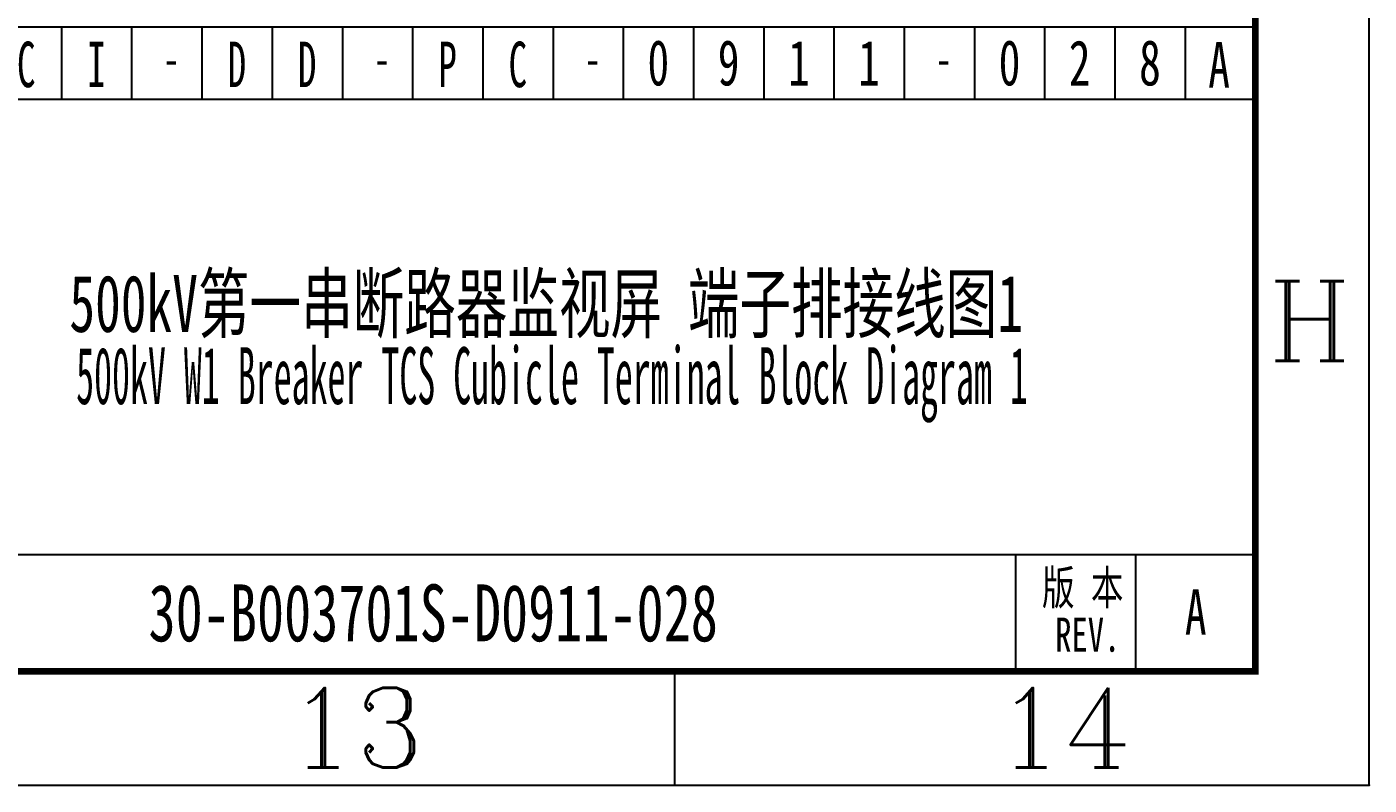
# Model space of a CAD drawing. Header units: millimetres. Extents: x 0 to 841, y 0 to 594.
# Drawn here: x 723.1 to 841, y 0 to 66.6 of the extents above; entities that cross this region are included whole.
import ezdxf
from ezdxf.enums import TextEntityAlignment as Align

# ---------------------------------------------------------------- set-up
doc = ezdxf.new("R2010")
doc.units = ezdxf.units.MM
doc.layers.add('GPDRAW', color=1, linetype='Continuous')
doc.layers.add('sign', color=7, linetype='Continuous')
doc.styles.add('ECL', font='', dxfattribs={"width": 0.7, "height": 3})
doc.styles.add('LXL', font='', dxfattribs={"width": 0.7, "height": 3})
doc.styles.add('ROMANC', font='romanc')
doc.styles.get('ECL').set_extended_font_data('FangSong_GB2312')
doc.styles.get('LXL').set_extended_font_data('仿宋_GB2312')

# ---------------------------------------------------------------- blocks, each defined once
blk = doc.blocks.new('*U25')
at = {"layer": 'GPDRAW', "color": 0, "style": 'LXL', "width": 0.6}
for s, p in [('C', (77.07, 3.06)), ('I', (83.24, 3.06)), ('D', (95.57, 3.06)), ('D', (101.74, 3.06))]:
    blk.add_text(s, height=4, dxfattribs=at).set_placement(p, align=Align.MIDDLE)
at = {"layer": 'GPDRAW', "color": 5, "style": 'LXL', "width": 0.6}
for s, p in [('P', (114.07, 3.06)), ('C', (120.24, 3.06))]:
    blk.add_text(s, height=4, dxfattribs=at).set_placement(p, align=Align.MIDDLE)
at = {"layer": 'GPDRAW', "color": 7, "style": 'LXL', "width": 0.7}
for p in [(89.09, 2.04), (107.59, 2.04)]:
    blk.add_text('-', height=3, dxfattribs=at).set_placement(p)
blk = doc.blocks.new('XXDAFRAM-CH-HENG-A1')
at = {"linetype": 'Continuous'}
for p, q in [((726.17, 66.64), (726.17, 60.28)), ((732.33, 66.64), (732.33, 60.28)), ((738.5, 66.64), (738.5, 60.28)), ((744.67, 66.64), (744.67, 60.28)), ((750.83, 66.64), (750.83, 60.28)), ((757, 66.64), (757, 60.28)), ((763.17, 66.64), (763.17, 60.28)), ((769.33, 66.64), (769.33, 60.28)), ((775.5, 66.64), (775.5, 60.28)), ((781.67, 66.64), (781.67, 60.28)), ((787.83, 66.64), (787.83, 60.28)), ((794, 66.64), (794, 60.28)), ((800.17, 66.64), (800.17, 60.28)), ((806.33, 66.64), (806.33, 60.28)), ((812.5, 66.64), (812.5, 60.28)), ((818.67, 66.64), (818.67, 60.28)), ((824.83, 66.64), (824.83, 60.28))]:
    blk.add_line(p, q, dxfattribs=at)
at = {"color": 1}
blk.add_line((780, 10), (780, 0), dxfattribs=at)
blk.add_lwpolyline([(0, 0), (841, 0), (841, 594), (0, 594)], close=True, dxfattribs=at)
at = {"color": 1, "const_width": 0.6}
blk.add_lwpolyline([(25, 10), (831, 10), (831, 584), (25, 584)], close=True, dxfattribs=at)
for p in [(831, 10), (841, 0)]:
    blk.add_point(p)
at = {"layer": 'GPDRAW'}
for p, q in [((831, 122.27), (831, 10)), ((646, 66.64), (831, 66.64)), ((809.95, 20.28), (809.95, 9.97)), ((820.48, 20.28), (820.48, 10)), ((831, 10), (646, 10))]:
    blk.add_line(p, q, dxfattribs=at)
at = {"layer": 'GPDRAW', "color": 3, "linetype": 'Continuous'}
blk.add_line((646, 66.64), (831, 66.64), dxfattribs=at)
at = {"layer": 'GPDRAW'}
blk.add_lwpolyline([(741, 10), (756, 10)], dxfattribs=at)
at = {"layer": 'sign', "color": 1, "linetype": 'Continuous'}
for p, q in [((646, 60.28), (831, 60.28)), ((646, 20.28), (831, 20.28))]:
    blk.add_line(p, q, dxfattribs=at)
blk.add_blockref('*U25', (646, 60.28))
at = {"color": 1, "style": 'ROMANC'}
for s, p in [('H', (832.19, 37.29)), ('13', (746, 1.55)), ('14', (808.18, 1.55))]:
    blk.add_text(s, height=7, dxfattribs=at).set_placement(p)
at = {"linetype": 'Continuous', "style": 'ECL', "width": 0.7}
for tag, height, p in [('DESIGNSTATUS', 3.5, (818.85, 76.57)), ('DESIGNSTATUS', 3.5, (818.85, 76.57)), ('ENDESIGNSTATUS', 3.5, (818.89, 70.89)), ('ENDESIGNSTATUS', 3.5, (818.89, 70.89)), ('V', 4, (778.58, 63.46)), ('O', 4, (784.75, 63.46)), ('L', 4, (790.92, 63.46)), ('N', 4, (797.08, 63.46)), ('D', 4, (809.42, 63.46)), ('W', 4, (815.58, 63.46)), ('G', 4, (821.75, 63.46)), ('VEREN40', 4, (827.82, 63.3)), ('DWGNAME1', 5, (768.76, 48.81)), ('DWGENAME1', 5, (768.98, 42.71)), ('DWGNAME', 5, (768.73, 42.42)), ('DWGNAME2', 5, (769.11, 35.27)), ('DWGENAME', 5, (769.24, 35.31)), ('DWGENAME2', 5, (769.4, 28.81)), ('DWGNO', 5, (758.81, 15.14)), ('VEREN40', 4, (825.77, 15.22))]:
    blk.add_attdef(tag, text='', height=height, dxfattribs=at).set_placement(p, align=Align.MIDDLE)
at = {"style": 'ECL', "width": 0.7, "flags": 1}
for p in [(697.39, 48.28), (697.39, 40.28), (697.39, 32.28), (697.39, 24.28)]:
    blk.add_attdef('DATE', text='', height=5, dxfattribs=at).set_placement(p, align=Align.MIDDLE)
for tag, p in [('SJ1', (666.56, 44.28)), ('JH', (666.56, 36.28)), ('SH1', (666.56, 28.28)), ('PZ', (666.56, 20.28)), ('BL', (666.56, 10))]:
    blk.add_attdef(tag, p, '', height=5, dxfattribs=at)
at = {"layer": 'GPDRAW', "color": 0, "style": 'LXL', "width": 0.7}
for p in [(772.09, 62.32), (802.93, 62.32)]:
    blk.add_text('-', height=3, dxfattribs=at).set_placement(p)
at = {"layer": 'GPDRAW', "style": 'LXL', "width": 0.7}
for s, p in [('版 本', (812.27, 15.87)), ('REV.', (813.43, 11.73))]:
    blk.add_text(s, height=3, dxfattribs=at).set_placement(p)

msp = doc.modelspace()

# ---------------------------------------------------------------- block references
ref = msp.add_blockref('XXDAFRAM-CH-HENG-A1', (0, 0))
ref.add_attrib('DWGNO', '30-B003701S-D0911-028', dxfattribs={"linetype": 'Continuous', "height": 5, "style": 'ECL', "width": 0.7}).set_placement((758.81, 15.14), align=Align.MIDDLE)
ref.add_attrib('V', '0', dxfattribs={"linetype": 'Continuous', "height": 4, "style": 'ECL', "width": 0.7}).set_placement((778.58, 63.46), align=Align.MIDDLE)
ref.add_attrib('O', '9', dxfattribs={"linetype": 'Continuous', "height": 4, "style": 'ECL', "width": 0.7}).set_placement((784.75, 63.46), align=Align.MIDDLE)
ref.add_attrib('L', '1', dxfattribs={"linetype": 'Continuous', "height": 4, "style": 'ECL', "width": 0.7}).set_placement((790.92, 63.46), align=Align.MIDDLE)
ref.add_attrib('N', '1', dxfattribs={"linetype": 'Continuous', "height": 4, "style": 'ECL', "width": 0.7}).set_placement((797.08, 63.46), align=Align.MIDDLE)
ref.add_attrib('D', '0', dxfattribs={"linetype": 'Continuous', "height": 4, "style": 'ECL', "width": 0.7}).set_placement((809.42, 63.46), align=Align.MIDDLE)
ref.add_attrib('W', '2', dxfattribs={"linetype": 'Continuous', "height": 4, "style": 'ECL', "width": 0.7}).set_placement((815.58, 63.46), align=Align.MIDDLE)
ref.add_attrib('G', '8', dxfattribs={"linetype": 'Continuous', "height": 4, "style": 'ECL', "width": 0.7}).set_placement((821.75, 63.46), align=Align.MIDDLE)
ref.add_attrib('VEREN40', 'A', dxfattribs={"linetype": 'Continuous', "height": 4, "style": 'ECL', "width": 0.7}).set_placement((825.77, 15.22), align=Align.MIDDLE)
ref.add_attrib('DWGENAME', '500kV W1 Breaker TCS Cubicle Terminal Block Diagram 1', dxfattribs={"linetype": 'Continuous', "height": 5, "style": 'ECL', "width": 0.463591}).set_placement((769.24, 35.31), align=Align.MIDDLE)
ref.add_attrib('DWGNAME', '500kV第一串断路器监视屏 端子排接线图1', dxfattribs={"linetype": 'Continuous', "height": 5, "style": 'ECL', "width": 0.664062}).set_placement((768.73, 42.42), align=Align.MIDDLE)
ref.add_attrib('VEREN40', 'A', dxfattribs={"linetype": 'Continuous', "height": 4, "style": 'ECL', "width": 0.7}).set_placement((827.82, 63.3), align=Align.MIDDLE)

doc.saveas('drawing.dxf')
